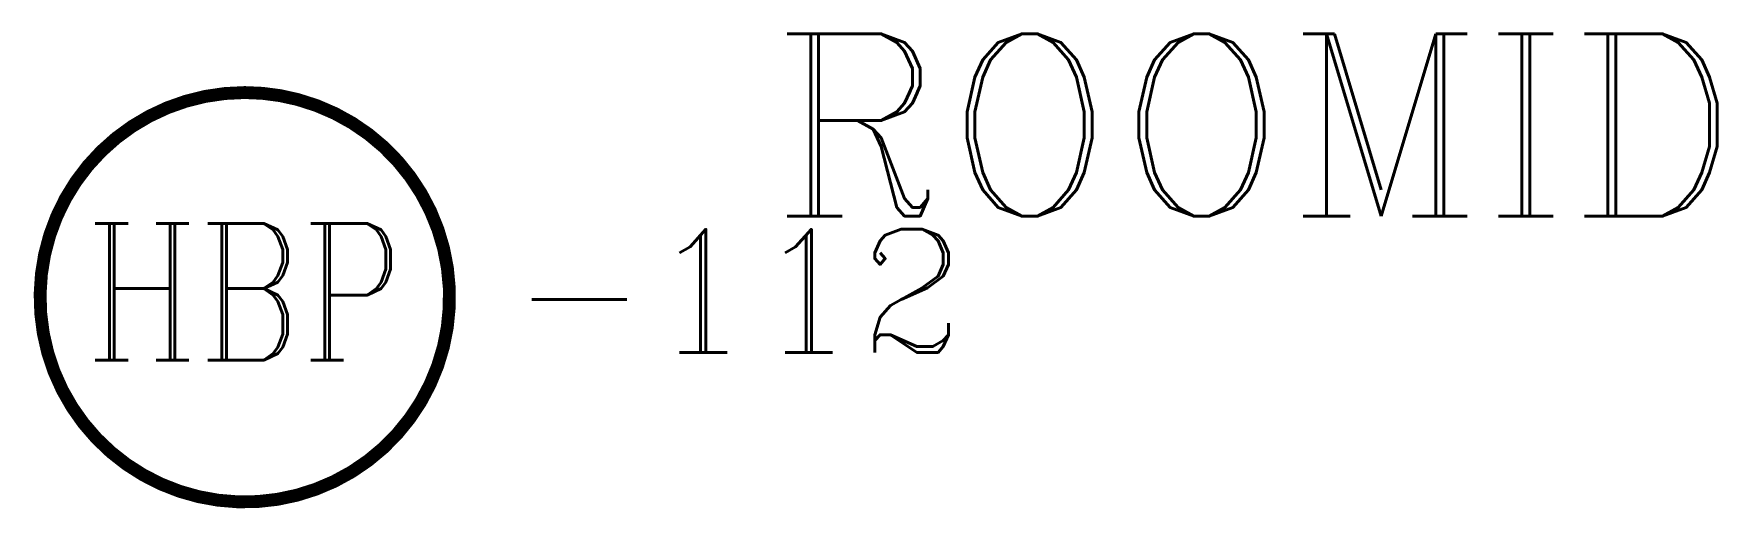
# Model space of a CAD drawing. Header units: inches. Extents: x -12.3 to 85.8, y -12.3 to 15.3.
import ezdxf

# ---------------------------------------------------------------- set-up
doc = ezdxf.new("R2010")
doc.units = ezdxf.units.IN
doc.header["$LTSCALE"] = 48
doc.header["$MEASUREMENT"] = 0
doc.styles.add('FSL12-1', font='complex.shx')
doc.styles.add('WS8th', font='complex.shx', dxfattribs={"height": 0.1875})
doc.styles.add('WSNotes', font='complex.shx', dxfattribs={"height": 18})

msp = doc.modelspace()

# ---------------------------------------------------------------- wipeouts: each hides what was drawn before it
msp.add_wipeout([(-11.965, -11.932), (39.816, -11.932), (39.816, 11.918), (-11.965, 11.918)])

# ---------------------------------------------------------------- next in the draw order: linework, layer by layer
at = {"linetype": 'Continuous', "const_width": 0.75}
msp.add_lwpolyline([(-0.04, 11.918, 15.257052), (3.047, 11.512, 0.065543), (-0.04, 11.918, 0.879053)], format="xyb", dxfattribs=at)

# ---------------------------------------------------------------- next in the draw order: texts
at = {"insert": (-9.296, 4.289), "char_height": 7.96159, "width": 28.16883, "attachment_point": 1, "style": 'WS8th'}
msp.add_mtext('{\\W0.8;HBP}', dxfattribs=at)
at = {"linetype": 'Continuous', "insert": (15.456, 3.952), "char_height": 7.1719, "width": 103.54395, "attachment_point": 1, "style": 'FSL12-1'}
msp.add_mtext('-112', dxfattribs=at)
at = {"style": 'WSNotes', "flags": 1}
msp.add_attdef('ROOMID', (30.66, 4.724), '', height=10.625, dxfattribs=at)

doc.saveas('drawing.dxf')
